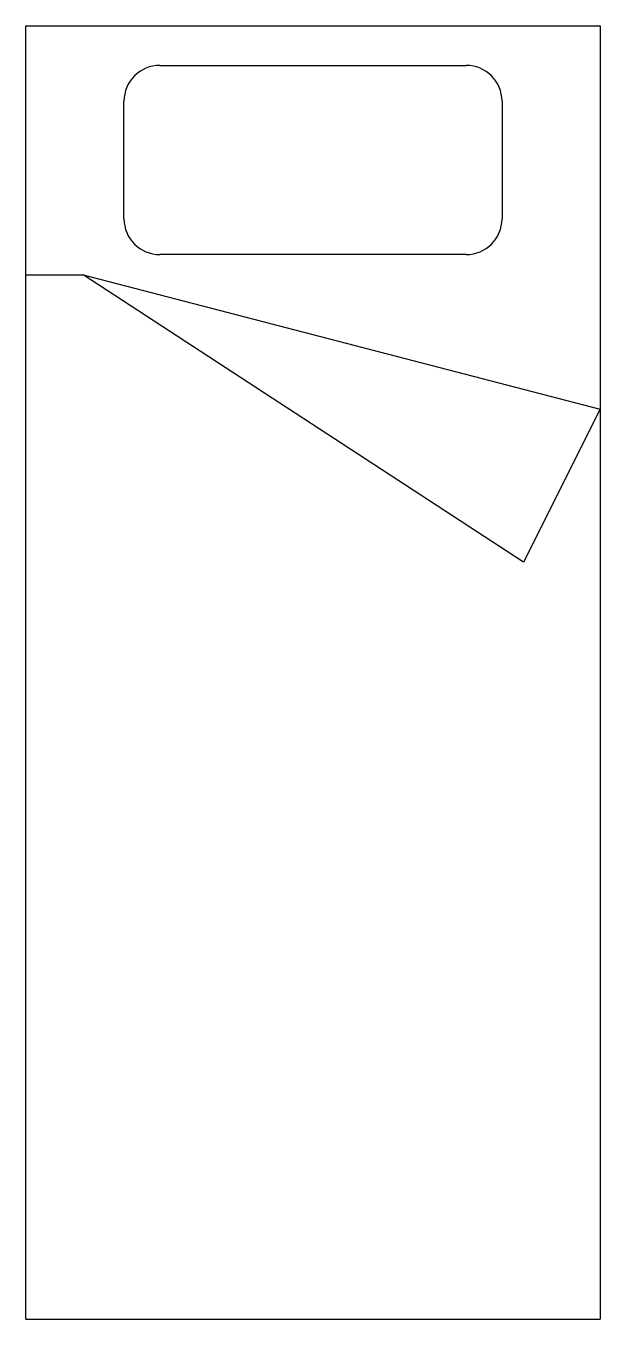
# Model space of a CAD drawing. Header units: millimetres. Extents: x -312 to -232, y 1982 to 2162.
import ezdxf

# ---------------------------------------------------------------- set-up
doc = ezdxf.new("R2010")
doc.units = ezdxf.units.MM

msp = doc.modelspace()

# ---------------------------------------------------------------- linework, layer by layer
at = {"linetype": 'Continuous'}
for p, q in [((-311.85, 2162.18), (-231.85, 2162.18)), ((-311.85, 1982.18), (-311.85, 2162.18)), ((-231.85, 2162.18), (-231.85, 1982.18)), ((-293.18, 2156.68), (-250.52, 2156.68)), ((-298.18, 2135.34), (-298.18, 2151.68)), ((-245.52, 2151.68), (-245.52, 2135.34)), ((-250.52, 2130.34), (-293.18, 2130.34)), ((-311.85, 2127.51), (-303.85, 2127.51)), ((-303.85, 2127.51), (-231.85, 2108.84)), ((-242.52, 2087.51), (-303.85, 2127.51)), ((-231.85, 2108.84), (-242.52, 2087.51)), ((-311.85, 1982.18), (-231.85, 1982.18))]:
    msp.add_line(p, q, dxfattribs=at)
for centre, start, end in [((-293.18, 2151.68), 90, 180), ((-250.52, 2151.68), 0, 90), ((-293.18, 2135.34), 180, 270), ((-250.52, 2135.34), 270, 0)]:
    msp.add_arc(centre, 5, start, end, dxfattribs=at)

doc.saveas('drawing.dxf')
